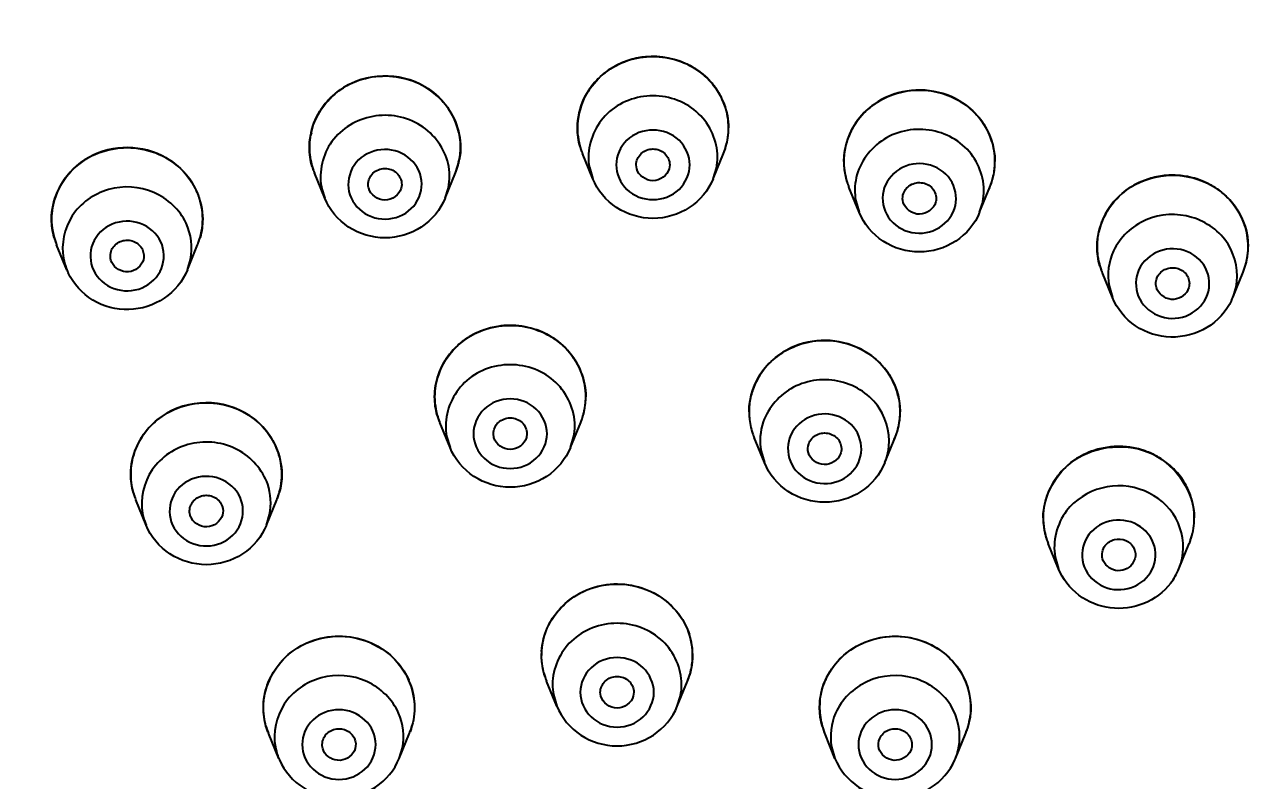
# Model space of a CAD drawing. Header units: millimetres. Extents: x 13495 to 14291, y -4366 to -3315.
# Drawn here: x 13876.59 to 13882.07, y -3791.9 to -3788.52 of the extents above; entities that cross this region are included whole.
import ezdxf

# ---------------------------------------------------------------- set-up
doc = ezdxf.new("R2010")
doc.units = ezdxf.units.MM
doc.header["$LTSCALE"] = 0.1
doc.layers.get('0').update_dxf_attribs({"lineweight": 15})
doc.layers.add('1', color=7, linetype='Continuous')
doc.styles.add('ARIAL', font='arial.ttf')
doc.dimstyles.new('사본 ISO-25', dxfattribs={"dimtxt": 4, "dimasz": 3.5, "dimexe": 0.5, "dimexo": 0.625, "dimgap": 1.5, "dimtad": 1, "dimtih": 1, "dimtoh": 1, "dimdec": 1, "dimlfac": 4, "dimdsep": 46, "dimtxsty": 'ARIAL', "dimcen": 0, "dimclrd": 3, "dimclre": 3, "dimclrt": 3, "dimadec": 1, "dimazin": 0, "dimtfac": 1, "dimtdec": 1, "dimtmove": 0, "dimatfit": 3, "dimfxl": 1.25, "dimtfill": 1, "dimarcsym": 0})

# ---------------------------------------------------------------- blocks, each defined once
blk = doc.blocks.new('*D104')
at = {"color": 3, "lineweight": -2, "transparency": 16777216}
for p, q in [((13864.184, -3793.8186), (13864.184, -3773.2593)), ((13894.2885, -3793.9819), (13894.2885, -3773.2593)), ((13867.684, -3773.7593), (13890.7885, -3773.7593))]:
    blk.add_line(p, q, dxfattribs=at)
at = {"color": 3, "transparency": 16777216}
for points in [[(13867.684, -3773.176), (13867.684, -3774.3427), (13864.184, -3773.7593)], [(13890.7885, -3773.176), (13890.7885, -3774.3427), (13894.2885, -3773.7593)]]:
    blk.add_solid(points, dxfattribs=at)
at = {"layer": 'Defpoints', "color": 0, "transparency": 16777216}
for p in [(13894.2885, -3773.7593), (13864.184, -3794.4436), (13894.2885, -3794.6069)]:
    blk.add_point(p, dxfattribs=at)
at = {"color": 3, "transparency": 16777216, "insert": (13879.2363, -3770.2511), "char_height": 4, "attachment_point": 5, "style": 'ARIAL', "bg_fill": 3, "box_fill_scale": 1.1, "bg_fill_color": 256, "bg_fill_true_color": 13158600, "bg_fill_transparency": 0}
blk.add_mtext('{\\fISOCPEUR|b0|i0|c0|p34;%%C}121', dxfattribs=at)

msp = doc.modelspace()

# ---------------------------------------------------------------- linework, layer by layer
at = {"layer": '1', "color": 7, "linetype": 'Continuous'}
for p, q in [((13878.519, -3789.1819), (13878.5342, -3789.1335)), ((13879.1328, -3789.2075), (13879.0868, -3789.0948)), ((13879.6716, -3789.2075), (13879.7175, -3789.0948)), ((13877.9343, -3789.2946), (13877.8883, -3789.1819)), ((13878.473, -3789.2946), (13878.519, -3789.1819)), ((13879.1177, -3789.1558), (13879.1328, -3789.2075)), ((13879.3295, -3789.163), (13879.3272, -3789.1454)), ((13879.4772, -3789.1454), (13879.4748, -3789.163)), ((13879.6716, -3789.2075), (13879.6857, -3789.1607)), ((13877.9192, -3789.2429), (13877.9213, -3789.2532)), ((13878.131, -3789.2502), (13878.1303, -3789.2472)), ((13878.473, -3789.2946), (13878.4872, -3789.2479)), ((13880.3243, -3789.3576), (13880.2784, -3789.245)), ((13880.8631, -3789.3576), (13880.909, -3789.245)), ((13877.9213, -3789.2532), (13877.9343, -3789.2946)), ((13880.3092, -3789.306), (13880.3243, -3789.3576)), ((13880.6671, -3789.3103), (13880.6663, -3789.3133)), ((13880.8631, -3789.3576), (13880.8761, -3789.3163)), ((13880.8761, -3789.3163), (13880.8772, -3789.3109)), ((13876.7811, -3789.6152), (13876.7351, -3789.5025)), ((13877.3199, -3789.6152), (13877.3658, -3789.5025)), ((13876.982, -3789.5819), (13876.978, -3789.5712)), ((13877.3199, -3789.6152), (13877.334, -3789.5684)), ((13881.4568, -3789.7385), (13881.4108, -3789.6258)), ((13881.9955, -3789.7385), (13882.0415, -3789.6258)), ((13881.4417, -3789.6868), (13881.4568, -3789.7385)), ((13881.7986, -3789.6945), (13881.7946, -3789.7052)), ((13879.0792, -3790.2974), (13879.0852, -3790.2813)), ((13878.4945, -3790.4101), (13878.4485, -3790.2974)), ((13879.0332, -3790.4101), (13879.0792, -3790.2974)), ((13878.4794, -3790.3584), (13878.4945, -3790.4101)), ((13878.6912, -3790.3656), (13878.6888, -3790.348)), ((13878.8388, -3790.348), (13878.8365, -3790.3656)), ((13879.0332, -3790.4101), (13879.0474, -3790.3633)), ((13879.9006, -3790.4775), (13879.8546, -3790.3648)), ((13880.4393, -3790.4775), (13880.4853, -3790.3648)), ((13880.4853, -3790.3648), (13880.4913, -3790.3487)), ((13879.8855, -3790.4258), (13879.9006, -3790.4775)), ((13880.2425, -3790.4334), (13880.2413, -3790.4373)), ((13880.4445, -3790.4637), (13880.451, -3790.4418)), ((13880.451, -3790.4418), (13880.4524, -3790.4307)), ((13880.4393, -3790.4775), (13880.4445, -3790.4637)), ((13877.1351, -3790.7564), (13877.0892, -3790.6437)), ((13877.6739, -3790.7564), (13877.7199, -3790.6437)), ((13877.12, -3790.7047), (13877.126, -3790.7302)), ((13877.3332, -3790.7162), (13877.332, -3790.7123)), ((13877.6739, -3790.7564), (13877.688, -3790.7097)), ((13877.126, -3790.7302), (13877.1312, -3790.742)), ((13877.13, -3790.7426), (13877.1351, -3790.7564)), ((13881.2158, -3790.952), (13881.1698, -3790.8393)), ((13881.7546, -3790.952), (13881.8005, -3790.8393)), ((13881.2007, -3790.9003), (13881.2158, -3790.952)), ((13881.5578, -3790.9077), (13881.5459, -3790.9315)), ((13878.9723, -3791.5667), (13878.9263, -3791.4541)), ((13879.5111, -3791.5667), (13879.557, -3791.4541)), ((13878.9572, -3791.5151), (13878.9723, -3791.5667)), ((13879.169, -3791.5223), (13879.1667, -3791.5046)), ((13879.3167, -3791.5046), (13879.3143, -3791.5223)), ((13879.5111, -3791.5667), (13879.5252, -3791.52)), ((13877.7286, -3791.8004), (13877.6826, -3791.6877)), ((13878.2673, -3791.8004), (13878.3133, -3791.6877)), ((13880.216, -3791.8004), (13880.1701, -3791.6877)), ((13880.7548, -3791.8004), (13880.8007, -3791.6877)), ((13877.9287, -3791.7654), (13877.9254, -3791.7564)), ((13878.2673, -3791.8004), (13878.2815, -3791.7537)), ((13880.2009, -3791.7487), (13880.216, -3791.8004)), ((13880.5579, -3791.7564), (13880.5547, -3791.7654)), ((13877.7286, -3791.8004), (13877.7313, -3791.8067)), ((13880.7521, -3791.8067), (13880.7548, -3791.8004))]:
    msp.add_line(p, q, dxfattribs=at)
for centre, radius, start, end in [((13879.3994, -3789.0086), 0.3473, 112.6216, 118.6037), ((13879.4014, -3789.0139), 0.353, 100.6869, 112.5851), ((13879.4022, -3789.018), 0.3571, 95.4739, 100.6945), ((13879.3891, -3788.9935), 0.329, 130.8832, 136.4529), ((13879.3951, -3789.0008), 0.3384, 118.5957, 130.8395), ((13879.4075, -3789.0037), 0.3418, 56.2194, 61.5975), ((13879.4123, -3788.9966), 0.3332, 43.8786, 56.2382), ((13879.4182, -3788.9906), 0.3248, 37.5682, 43.8244), ((13879.4252, -3788.9851), 0.3159, 24.7558, 37.5704), ((13879.4319, -3788.9818), 0.3085, 18.8934, 24.7078), ((13880.5712, -3789.1357), 0.3166, 142.4184, 153.3438), ((13878.1689, -3789.0673), 0.3032, 167.3197, 175.7535), ((13878.2384, -3789.0673), 0.3032, 0.0274, 16.8183), ((13879.4356, -3788.9797), 0.3045, 343.1376, 359.9363), ((13879.4359, -3788.9797), 0.3042, 343.9275, 359.9445), ((13880.5629, -3789.1314), 0.3072, 156.1398, 167.2873), ((13880.5659, -3789.1328), 0.3105, 153.3818, 156.142), ((13878.1671, -3789.0672), 0.3014, 175.7645, 184.2364), ((13878.2384, -3789.067), 0.3032, 347.3288, 359.9723), ((13879.3697, -3788.9795), 0.3055, 196.0643, 200.6375), ((13879.3715, -3788.9787), 0.3074, 200.3151, 201.1244), ((13879.4332, -3788.9788), 0.3071, 337.8057, 343.896), ((13879.4328, -3788.9786), 0.3075, 337.8054, 343.1031), ((13880.5595, -3789.1304), 0.3037, 167.3447, 180.0006), ((13878.1689, -3789.067), 0.3032, 184.2463, 192.6802), ((13878.1702, -3789.0666), 0.3046, 192.6971, 198.6875), ((13878.2407, -3789.0675), 0.3008, 344.6287, 347.3142), ((13879.3722, -3788.9784), 0.3082, 201.1245, 202.1971), ((13879.372, -3789.1094), 0.2585, 180.0151, 190.3471), ((13879.4321, -3789.1093), 0.2588, 348.5433, 359.9796), ((13880.5604, -3789.1298), 0.3046, 180.0728, 195.3076), ((13880.5576, -3789.1303), 0.3018, 180.0119, 181.7016), ((13880.5562, -3789.1304), 0.3004, 181.7011, 183.7963), ((13880.6277, -3789.13), 0.3039, 345.197, 359.9549), ((13880.6284, -3789.1301), 0.3032, 347.3288, 359.9723), ((13878.1706, -3789.0668), 0.3049, 196.5302, 199.7666), ((13878.1743, -3789.0653), 0.3088, 198.6778, 200.8009), ((13878.1755, -3789.0648), 0.3101, 200.8003, 202.1882), ((13878.2339, -3789.0655), 0.3079, 337.8193, 344.6138), ((13880.5593, -3789.13), 0.3035, 183.8311, 195.5135), ((13881.7259, -3789.5474), 0.3555, 95.9559, 107.2286), ((13881.7262, -3789.5509), 0.359, 89.4272, 95.9436), ((13881.7262, -3789.549), 0.3571, 79.1655, 89.4292), ((13880.5606, -3789.1298), 0.3048, 195.301, 199.0515), ((13880.5613, -3789.1294), 0.3057, 195.5117, 199.7335), ((13880.5624, -3789.129), 0.3068, 199.7351, 202.2078), ((13880.6241, -3789.1288), 0.3077, 334.7491, 345.1547), ((13880.6252, -3789.1291), 0.3066, 337.8039, 347.2969), ((13881.7243, -3789.542), 0.3499, 107.2426, 112.9119), ((13881.7265, -3789.5469), 0.355, 72.2962, 79.1451), ((13881.7285, -3789.5405), 0.3483, 62.085, 72.2975), ((13881.7314, -3789.5349), 0.342, 55.0426, 62.0646), ((13877.0794, -3789.3898), 0.3094, 22.0727, 25.2378), ((13877.0801, -3789.3895), 0.3086, 20.4412, 22.0722), ((13881.7368, -3789.527), 0.3324, 44.2718, 55.0372), ((13881.7421, -3789.5217), 0.3249, 37.2836, 44.2486), ((13881.7494, -3789.5161), 0.3157, 25.0767, 37.2744), ((13881.6957, -3789.5124), 0.3077, 159.0556, 166.9765), ((13881.6959, -3789.5125), 0.3078, 154.7649, 159.059), ((13881.7561, -3789.5127), 0.3083, 18.8713, 25.0414), ((13881.6894, -3789.511), 0.3012, 171.1034, 175.6805), ((13881.6911, -3789.5113), 0.3029, 166.9838, 171.0952), ((13877.0184, -3789.3871), 0.3059, 195.775, 201.2421), ((13877.0209, -3789.386), 0.3086, 201.0482, 201.553), ((13877.0211, -3789.3859), 0.3089, 201.553, 202.1906), ((13877.0803, -3789.386), 0.3084, 337.803, 338.4966), ((13877.0808, -3789.3862), 0.3078, 338.4967, 339.0982), ((13877.0826, -3789.3871), 0.3058, 338.8605, 344.2464), ((13881.6903, -3789.5111), 0.3021, 175.6843, 183.1468), ((13881.7596, -3789.5107), 0.3045, 344.8646, 359.9361), ((13877.0228, -3789.5165), 0.2611, 190.3742, 200.3072), ((13881.6896, -3789.5111), 0.3014, 183.1501, 187.6228), ((13881.693, -3789.5105), 0.3049, 187.6501, 197.3936), ((13877.0248, -3789.5158), 0.2632, 200.3057, 202.1939), ((13877.0365, -3789.511), 0.2759, 202.1941, 205.2383), ((13881.6933, -3789.5106), 0.3051, 196.4895, 200.0605), ((13881.6955, -3789.5097), 0.3075, 197.3873, 201.2497), ((13881.6958, -3789.5097), 0.3077, 201.2495, 202.182), ((13881.7583, -3789.5103), 0.3058, 337.8387, 344.8507), ((13881.7401, -3789.6343), 0.2759, 334.7617, 337.8059), ((13881.7518, -3789.6391), 0.2633, 337.8063, 339.3276), ((13881.7536, -3789.6398), 0.2613, 339.3251, 348.5172), ((13878.7594, -3790.2079), 0.3436, 116.8373, 123.0917), ((13878.7623, -3790.214), 0.3504, 104.377, 116.7929), ((13878.7637, -3790.2193), 0.3558, 98.9571, 104.3882), ((13878.7682, -3790.208), 0.3438, 58.2832, 63.8427), ((13878.754, -3790.1997), 0.3338, 123.0833, 135.9142), ((13878.7728, -3790.2007), 0.3351, 45.5153, 58.3029), ((13878.7787, -3790.1942), 0.3264, 38.9829, 45.4568), ((13878.7472, -3790.1926), 0.324, 135.9647, 141.8089), ((13878.786, -3790.1883), 0.317, 25.7059, 38.9852), ((13878.7931, -3790.1846), 0.309, 19.6216, 25.653), ((13880.1373, -3790.2506), 0.3053, 163.3699, 175.5647), ((13880.1356, -3790.2501), 0.3035, 161.0181, 163.3621), ((13878.798, -3790.1824), 0.3038, 345.346, 359.9575), ((13880.1325, -3790.2501), 0.3005, 175.5889, 178.0776), ((13878.7319, -3790.182), 0.306, 195.791, 201.4294), ((13878.7961, -3790.1818), 0.3058, 341.016, 345.3269), ((13880.1318, -3790.25), 0.2998, 178.8742, 179.9676), ((13880.1333, -3790.25), 0.3013, 179.9715, 184.9842), ((13880.1367, -3790.2496), 0.3047, 180.0732, 185.0164), ((13880.1314, -3790.25), 0.2994, 178.0795, 178.8741), ((13880.1365, -3790.2496), 0.3045, 185.0164, 198.4191), ((13880.204, -3790.2498), 0.3039, 345.2072, 359.955), ((13878.7335, -3790.1811), 0.3078, 201.2897, 201.6887), ((13878.7339, -3790.181), 0.3082, 201.6887, 202.1974), ((13878.7337, -3790.312), 0.2585, 180.0151, 190.3471), ((13878.7938, -3790.3119), 0.2588, 348.5433, 359.9796), ((13880.1391, -3790.2486), 0.3073, 198.432, 199.9644), ((13880.2004, -3790.2486), 0.3077, 334.7491, 345.1648), ((13880.1367, -3790.2496), 0.3047, 198.4191, 199.0515), ((13880.1407, -3790.2481), 0.309, 199.9649, 202.1989), ((13877.4386, -3790.5292), 0.3039, 18.9838, 20.2892), ((13881.4843, -3790.7584), 0.353, 102.5797, 107.9513), ((13881.4851, -3790.7624), 0.357, 91.8323, 102.5706), ((13881.4851, -3790.7643), 0.359, 85.6035, 91.8192), ((13881.4854, -3790.7614), 0.3561, 75.7792, 85.6071), ((13881.486, -3790.7584), 0.353, 69.1998, 75.7593), ((13881.4885, -3790.7518), 0.346, 59.3976, 69.202), ((13881.4917, -3790.7462), 0.3395, 52.6449, 59.378), ((13881.4973, -3790.7388), 0.3302, 42.3078, 52.6407), ((13881.5025, -3790.7339), 0.3231, 35.6177, 42.2863), ((13881.5094, -3790.7289), 0.3146, 23.9279, 35.6098), ((13877.3724, -3790.5283), 0.3059, 195.775, 201.2421), ((13877.4366, -3790.5283), 0.3058, 338.8605, 344.2464), ((13881.5157, -3790.726), 0.3077, 18.0085, 23.8964), ((13877.3714, -3790.5284), 0.3049, 198.9859, 201.4679), ((13877.3739, -3790.5275), 0.3075, 201.4653, 202.2159), ((13877.4345, -3790.5273), 0.3081, 337.8025, 338.528), ((13877.4351, -3790.5275), 0.3076, 338.5281, 339.0539), ((13881.4505, -3790.7247), 0.3033, 166.0333, 176.1741), ((13881.4525, -3790.7252), 0.3053, 160.1275, 166.0332), ((13881.4488, -3790.7244), 0.3015, 178.2385, 179.9781), ((13881.4501, -3790.7244), 0.3028, 179.981, 185.2173), ((13881.4519, -3790.7241), 0.3047, 180.0737, 195.3312), ((13881.4479, -3790.7244), 0.3006, 176.1976, 178.2387), ((13881.5183, -3790.7241), 0.3048, 342.3201, 359.9259), ((13881.4516, -3790.7241), 0.3043, 185.2451, 198.078), ((13881.4521, -3790.7241), 0.3049, 195.3239, 199.1404), ((13881.4545, -3790.7231), 0.3075, 198.0913, 200.2963), ((13881.4559, -3790.7226), 0.309, 200.2959, 202.1928), ((13881.5156, -3790.723), 0.3078, 337.8047, 339.7679), ((13881.5166, -3790.7234), 0.3066, 339.7674, 342.2882), ((13881.5179, -3790.724), 0.3053, 341.0493, 344.7433), ((13881.5122, -3790.8531), 0.2618, 337.8044, 348.5082), ((13881.496, -3790.8462), 0.2793, 322.4401, 337.7456), ((13879.2746, -3791.3397), 0.305, 0.0792, 17.8645), ((13879.2049, -3791.3393), 0.3012, 178.0976, 179.9994), ((13879.2056, -3791.3393), 0.3019, 176.8305, 178.098), ((13879.2757, -3791.339), 0.3039, 344.1695, 356.8013), ((13879.2778, -3791.3393), 0.3018, 356.8302, 358.0979), ((13879.2785, -3791.3393), 0.3012, 358.0975, 359.9995), ((13879.208, -3791.3389), 0.3043, 195.3438, 198.8643), ((13879.2093, -3791.3385), 0.3057, 198.5209, 199.4622), ((13879.211, -3791.3379), 0.3075, 199.464, 202.1987), ((13879.2725, -3791.338), 0.3073, 337.8055, 344.1511), ((13879.2733, -3791.3385), 0.3063, 337.8063, 343.2862), ((13880.4585, -3791.576), 0.3115, 153.2136, 154.4545), ((13878.0275, -3791.5748), 0.3086, 21.8079, 23.679), ((13878.0279, -3791.5746), 0.3083, 20.5581, 21.8079), ((13879.2115, -3791.4686), 0.2585, 180.0151, 190.3471), ((13879.2716, -3791.4686), 0.2588, 348.5433, 359.9796), ((13880.457, -3791.5753), 0.3099, 154.4539, 156.3199), ((13880.4487, -3791.5729), 0.3012, 174.1394, 178.7141), ((13880.4511, -3791.5728), 0.3036, 178.7576, 194.171), ((13880.5168, -3791.572), 0.3066, 337.827, 354.0602), ((13877.9659, -3791.5723), 0.3059, 195.775, 201.2421), ((13878.0301, -3791.5723), 0.3058, 338.8605, 344.2464), ((13880.454, -3791.5719), 0.3066, 194.2011, 198.5631), ((13880.4531, -3791.5721), 0.3057, 195.9981, 202.1868), ((13877.9681, -3791.5713), 0.3083, 200.9754, 202.1905), ((13878.0278, -3791.5713), 0.3083, 337.8029, 338.5042), ((13878.0284, -3791.5715), 0.3078, 338.5042, 339.0867), ((13880.4556, -3791.5713), 0.3084, 198.5624, 202.1804), ((13880.5164, -3791.5718), 0.3071, 337.7662, 341.9996), ((13877.97, -3791.7018), 0.2608, 190.3689, 199.2614), ((13880.5132, -3791.7017), 0.261, 340.3706, 348.5219), ((13877.9721, -3791.7011), 0.263, 199.2607, 202.1939), ((13880.5112, -3791.701), 0.263, 337.8063, 340.3722)]:
    msp.add_arc(centre, radius, start, end, dxfattribs=at)
for points, knots in [([(13890.4964, -3803.3838), (13891.7025, -3802.0103), (13893.5812, -3798.7628), (13894.181, -3793.1935), (13892.4539, -3787.8406), (13888.6966, -3783.5616), (13883.5237, -3780.9851), (13877.7181, -3780.471), (13872.142, -3782.0794), (13869.0826, -3784.4668), (13867.869, -3785.8853)], [0, 0, 0, 0, 0.12306, 0.244548, 0.366574, 0.490907, 0.617911, 0.74639, 0.874326, 1, 1, 1, 1]), ([(13871.2498, -3782.8814), (13872.3544, -3782.204), (13874.7631, -3781.1316), (13878.6612, -3780.4901), (13882.6022, -3780.8428), (13886.3068, -3782.1679), (13889.5137, -3784.3745), (13891.992, -3787.3122), (13893.5588, -3790.7703), (13893.9167, -3793.2694), (13893.9167, -3794.5069)], [0, 0, 0, 0, 0.126491, 0.254042, 0.381737, 0.50862, 0.633952, 0.757411, 0.879197, 1, 1, 1, 1]), ([(13864.63, -3793.2566), (13864.7985, -3791.5486), (13865.8389, -3788.1363), (13869.2264, -3783.9757), (13873.9583, -3781.2677), (13879.388, -3780.3626), (13884.7984, -3781.3675), (13889.4745, -3784.1631), (13892.7757, -3788.3871), (13893.7443, -3791.8176), (13893.8773, -3793.5278)], [0, 0, 0, 0, 0.121767, 0.245638, 0.372075, 0.500191, 0.628257, 0.75457, 0.878307, 1, 1, 1, 1]), ([(13865.5061, -3794.0538), (13865.5699, -3792.7498), (13866.1258, -3790.1294), (13868.1502, -3786.6444), (13871.1731, -3783.8917), (13874.9145, -3782.1166), (13879.0382, -3781.4684), (13883.1805, -3782.0032), (13886.9724, -3783.6719), (13889.0646, -3785.4698), (13889.9385, -3786.4918)], [0, 0, 0, 0, 0.120916, 0.24321, 0.36755, 0.493861, 0.621392, 0.748983, 0.875454, 1, 1, 1, 1]), ([(13892.7719, -3794.0552), (13892.7069, -3792.7184), (13892.1186, -3790.0303), (13889.9707, -3786.491), (13886.7787, -3783.7586), (13882.8617, -3782.0957), (13878.5994, -3781.6522), (13874.3976, -3782.4698), (13870.6614, -3784.4699), (13868.7005, -3786.497), (13867.9181, -3787.6229)], [0, 0, 0, 0, 0.121003, 0.243481, 0.36811, 0.494728, 0.622437, 0.749946, 0.876036, 1, 1, 1, 1]), ([(13879.0935, -3788.8502), (13879.1246, -3788.7841), (13879.2404, -3788.671), (13879.476, -3788.6435), (13879.6829, -3788.7587), (13879.7401, -3788.9085), (13879.7401, -3788.98)], [0, 0, 0, 0, 0.248633, 0.504383, 0.756572, 1, 1, 1, 1]), ([(13877.8731, -3789.0008), (13877.8901, -3788.9251), (13877.9912, -3788.7813), (13878.241, -3788.7215), (13878.4745, -3788.8286), (13878.5416, -3788.9903), (13878.5416, -3789.0672)], [0, 0, 0, 0, 0.246601, 0.502185, 0.755831, 1, 1, 1, 1]), ([(13878.5286, -3788.9797), (13878.5105, -3788.9196), (13878.4329, -3788.8072), (13878.2447, -3788.732), (13878.0442, -3788.7644), (13877.9417, -3788.856), (13877.9091, -3788.9106)], [0, 0, 0, 0, 0.244928, 0.497515, 0.751881, 1, 1, 1, 1]), ([(13880.3203, -3788.9426), (13880.362, -3788.8884), (13880.4848, -3788.8053), (13880.7028, -3788.8061), (13880.8835, -3788.9261), (13880.9316, -3789.0641), (13880.9316, -3789.1302)], [0, 0, 0, 0, 0.250799, 0.506392, 0.75718, 1, 1, 1, 1]), ([(13880.9167, -3789.0362), (13880.9008, -3788.9875), (13880.8422, -3788.8957), (13880.7009, -3788.8147), (13880.537, -3788.803), (13880.4341, -3788.8442), (13880.3909, -3788.8749)], [0, 0, 0, 0, 0.243771, 0.49404, 0.748049, 1, 1, 1, 1]), ([(13879.6909, -3789.1094), (13879.6909, -3789.0393), (13879.6243, -3788.8911), (13879.4022, -3788.809), (13879.1801, -3788.8911), (13879.1135, -3789.0393), (13879.1135, -3789.1094)], [0, 0, 0, 0, 0.244961, 0.5, 0.755039, 1, 1, 1, 1]), ([(13878.486, -3789.1399), (13878.4706, -3789.0715), (13878.3754, -3788.9424), (13878.1456, -3788.9018), (13877.9438, -3789.02), (13877.9068, -3789.1751), (13877.9192, -3789.2429)], [0, 0, 0, 0, 0.247329, 0.503776, 0.756588, 1, 1, 1, 1]), ([(13879.5668, -3789.1454), (13879.5668, -3789.1054), (13879.5289, -3789.0209), (13879.4022, -3788.974), (13879.2755, -3789.0209), (13879.2375, -3789.1054), (13879.2375, -3789.1454)], [0, 0, 0, 0, 0.244963, 0.49999, 0.755022, 1, 1, 1, 1]), ([(13880.8772, -3789.3109), (13880.891, -3789.243), (13880.8565, -3789.0862), (13880.6546, -3788.965), (13880.423, -3789.0043), (13880.3268, -3789.1342), (13880.3113, -3789.2029)], [0, 0, 0, 0, 0.243359, 0.496067, 0.752596, 1, 1, 1, 1]), ([(13876.7125, -3789.3877), (13876.7125, -3789.3056), (13876.7905, -3789.1322), (13877.0505, -3789.0361), (13877.3105, -3789.1322), (13877.3884, -3789.3056), (13877.3884, -3789.3877)], [0, 0, 0, 0, 0.244959, 0.499987, 0.755022, 1, 1, 1, 1]), ([(13877.3092, -3789.1824), (13877.2706, -3789.139), (13877.167, -3789.0718), (13876.9846, -3789.0595), (13876.8188, -3789.1345), (13876.7482, -3789.2342), (13876.7295, -3789.2879)], [0, 0, 0, 0, 0.249752, 0.503921, 0.755495, 1, 1, 1, 1]), ([(13878.3647, -3789.2002), (13878.3558, -3789.1607), (13878.3003, -3789.0863), (13878.1672, -3789.0646), (13878.052, -3789.1356), (13878.0339, -3789.2261), (13878.0426, -3789.2648)], [0, 0, 0, 0, 0.247486, 0.504091, 0.756675, 1, 1, 1, 1]), ([(13879.3272, -3789.1454), (13879.3272, -3789.1272), (13879.3445, -3789.0887), (13879.4022, -3789.0673), (13879.4599, -3789.0887), (13879.4772, -3789.1272), (13879.4772, -3789.1454)], [0, 0, 0, 0, 0.244962, 0.499984, 0.755014, 1, 1, 1, 1]), ([(13880.7548, -3789.3279), (13880.7635, -3789.2891), (13880.7453, -3789.1986), (13880.6302, -3789.1276), (13880.497, -3789.1493), (13880.4415, -3789.2238), (13880.4327, -3789.2632)], [0, 0, 0, 0, 0.24331, 0.495889, 0.752499, 1, 1, 1, 1]), ([(13878.1303, -3789.2472), (13878.1263, -3789.2296), (13878.1346, -3789.1884), (13878.187, -3789.156), (13878.2477, -3789.1659), (13878.273, -3789.1998), (13878.277, -3789.2178)], [0, 0, 0, 0, 0.243309, 0.495883, 0.75249, 1, 1, 1, 1]), ([(13879.2375, -3789.1454), (13879.2375, -3789.1854), (13879.2755, -3789.2699), (13879.4022, -3789.3167), (13879.5289, -3789.2699), (13879.5668, -3789.1854), (13879.5668, -3789.1454)], [0, 0, 0, 0, 0.244963, 0.49999, 0.755022, 1, 1, 1, 1]), ([(13879.4748, -3789.163), (13879.467, -3789.192), (13879.4022, -3789.2405), (13879.3374, -3789.192), (13879.3295, -3789.163)], [0, 0, 0, 0, 0.499986, 1, 1, 1, 1]), ([(13881.5, -3789.2739), (13881.5483, -3789.2328), (13881.6716, -3789.1778), (13881.8689, -3789.2024), (13882.0241, -3789.3243), (13882.0641, -3789.4503), (13882.0641, -3789.5111)], [0, 0, 0, 0, 0.252881, 0.508033, 0.757545, 1, 1, 1, 1]), ([(13877.3142, -3789.4062), (13877.286, -3789.3463), (13877.1777, -3789.2451), (13876.9617, -3789.2329), (13876.7843, -3789.3566), (13876.7544, -3789.5001), (13876.766, -3789.5635)], [0, 0, 0, 0, 0.24943, 0.505882, 0.757189, 1, 1, 1, 1]), ([(13878.0426, -3789.2648), (13878.0515, -3789.3043), (13878.107, -3789.3787), (13878.2401, -3789.4004), (13878.3553, -3789.3294), (13878.3734, -3789.239), (13878.3647, -3789.2002)], [0, 0, 0, 0, 0.247486, 0.504091, 0.756675, 1, 1, 1, 1]), ([(13879.6716, -3789.2075), (13879.6504, -3789.2593), (13879.5733, -3789.3519), (13879.4022, -3789.4014), (13879.2311, -3789.3519), (13879.1539, -3789.2592), (13879.1328, -3789.2075)], [0, 0, 0, 0, 0.248768, 0.500011, 0.751246, 1, 1, 1, 1]), ([(13880.5203, -3789.2808), (13880.5244, -3789.2629), (13880.5497, -3789.2289), (13880.6103, -3789.2191), (13880.6628, -3789.2514), (13880.671, -3789.2926), (13880.6671, -3789.3103)], [0, 0, 0, 0, 0.247485, 0.504084, 0.756667, 1, 1, 1, 1]), ([(13878.473, -3789.2946), (13878.4519, -3789.3464), (13878.3748, -3789.439), (13878.2036, -3789.4886), (13878.0325, -3789.439), (13877.9554, -3789.3464), (13877.9343, -3789.2946)], [0, 0, 0, 0, 0.248768, 0.500011, 0.751246, 1, 1, 1, 1]), ([(13878.2762, -3789.2504), (13878.2682, -3789.2793), (13878.2035, -3789.3275), (13878.139, -3789.2791), (13878.131, -3789.2502)], [0, 0, 0, 0, 0.499971, 1, 1, 1, 1]), ([(13880.4327, -3789.2632), (13880.4239, -3789.302), (13880.4421, -3789.3924), (13880.5572, -3789.4635), (13880.6904, -3789.4418), (13880.7459, -3789.3673), (13880.7548, -3789.3279)], [0, 0, 0, 0, 0.24331, 0.495889, 0.752499, 1, 1, 1, 1]), ([(13880.8631, -3789.3576), (13880.842, -3789.4094), (13880.7648, -3789.502), (13880.5937, -3789.5516), (13880.4226, -3789.502), (13880.3454, -3789.4094), (13880.3243, -3789.3576)], [0, 0, 0, 0, 0.248768, 0.500011, 0.751246, 1, 1, 1, 1]), ([(13880.6663, -3789.3133), (13880.6584, -3789.3422), (13880.5938, -3789.3905), (13880.5291, -3789.3423), (13880.5211, -3789.3134)], [0, 0, 0, 0, 0.5, 1, 1, 1, 1]), ([(13877.2009, -3789.4898), (13877.1835, -3789.4528), (13877.1136, -3789.3916), (13876.9787, -3789.3954), (13876.8803, -3789.4887), (13876.8831, -3789.5805), (13876.9001, -3789.6164)], [0, 0, 0, 0, 0.250425, 0.507481, 0.757153, 1, 1, 1, 1]), ([(13882.0097, -3789.6918), (13882.0226, -3789.6282), (13881.995, -3789.4832), (13881.8176, -3789.3567), (13881.6001, -3789.3676), (13881.4908, -3789.4693), (13881.4624, -3789.5296)], [0, 0, 0, 0, 0.242774, 0.493974, 0.750489, 1, 1, 1, 1]), ([(13876.9001, -3789.6164), (13876.9175, -3789.6534), (13876.9874, -3789.7146), (13877.1222, -3789.7108), (13877.2206, -3789.6175), (13877.2178, -3789.5257), (13877.2009, -3789.4898)], [0, 0, 0, 0, 0.250425, 0.507481, 0.757153, 1, 1, 1, 1]), ([(13876.978, -3789.5712), (13876.9734, -3789.5546), (13876.9782, -3789.5155), (13877.024, -3789.4799), (13877.082, -3789.4814), (13877.1114, -3789.5083), (13877.119, -3789.5243)], [0, 0, 0, 0, 0.242763, 0.493498, 0.75018, 1, 1, 1, 1]), ([(13881.8766, -3789.7397), (13881.8935, -3789.7038), (13881.8963, -3789.612), (13881.7979, -3789.5188), (13881.6631, -3789.5149), (13881.5932, -3789.5761), (13881.5757, -3789.6132)], [0, 0, 0, 0, 0.242833, 0.492499, 0.749559, 1, 1, 1, 1]), ([(13877.1231, -3789.5709), (13877.1156, -3789.5981), (13877.058, -3789.6445), (13876.9941, -3789.6077), (13876.982, -3789.5819)], [0, 0, 0, 0, 0.497795, 1, 1, 1, 1]), ([(13877.3199, -3789.6152), (13877.2992, -3789.6659), (13877.2245, -3789.7568), (13877.0583, -3789.8083), (13876.8897, -3789.7651), (13876.8104, -3789.6782), (13876.787, -3789.6286)], [0, 0, 0, 0, 0.248691, 0.499825, 0.751091, 1, 1, 1, 1]), ([(13881.5757, -3789.6132), (13881.5588, -3789.6491), (13881.556, -3789.7408), (13881.6544, -3789.8341), (13881.7892, -3789.838), (13881.8591, -3789.7767), (13881.8766, -3789.7397)], [0, 0, 0, 0, 0.242833, 0.492499, 0.749559, 1, 1, 1, 1]), ([(13881.6576, -3789.6476), (13881.6652, -3789.6316), (13881.6946, -3789.6047), (13881.7526, -3789.6032), (13881.7985, -3789.6388), (13881.8033, -3789.6779), (13881.7986, -3789.6945)], [0, 0, 0, 0, 0.249795, 0.50647, 0.757209, 1, 1, 1, 1]), ([(13881.9896, -3789.7519), (13881.9663, -3789.8015), (13881.8869, -3789.8884), (13881.7183, -3789.9317), (13881.5521, -3789.8801), (13881.4774, -3789.7892), (13881.4568, -3789.7385)], [0, 0, 0, 0, 0.248922, 0.500196, 0.751322, 1, 1, 1, 1]), ([(13881.7946, -3789.7052), (13881.7825, -3789.731), (13881.7187, -3789.7678), (13881.661, -3789.7215), (13881.6535, -3789.6942)], [0, 0, 0, 0, 0.502179, 1, 1, 1, 1]), ([(13878.4424, -3790.084), (13878.4669, -3790.0128), (13878.5764, -3789.8842), (13878.8195, -3789.8412), (13879.0397, -3789.9527), (13879.1018, -3790.1085), (13879.1018, -3790.1826)], [0, 0, 0, 0, 0.247587, 0.503295, 0.756211, 1, 1, 1, 1]), ([(13879.8965, -3790.0624), (13879.9382, -3790.0083), (13880.0611, -3789.9252), (13880.279, -3789.9259), (13880.4597, -3790.0459), (13880.5079, -3790.1839), (13880.5079, -3790.25)], [0, 0, 0, 0, 0.250799, 0.506392, 0.75718, 1, 1, 1, 1]), ([(13880.4929, -3790.1561), (13880.477, -3790.1073), (13880.4184, -3790.0155), (13880.2771, -3789.9345), (13880.1133, -3789.9228), (13880.0104, -3789.9641), (13879.9671, -3789.9947)], [0, 0, 0, 0, 0.243771, 0.49404, 0.748049, 1, 1, 1, 1]), ([(13879.0525, -3790.312), (13879.0525, -3790.2419), (13878.986, -3790.0937), (13878.7638, -3790.0116), (13878.5417, -3790.0937), (13878.4752, -3790.2419), (13878.4752, -3790.312)], [0, 0, 0, 0, 0.244961, 0.5, 0.755039, 1, 1, 1, 1]), ([(13880.4535, -3790.4307), (13880.4668, -3790.365), (13880.4359, -3790.2141), (13880.2463, -3790.0899), (13880.0214, -3790.1145), (13879.9177, -3790.2303), (13879.8954, -3790.2952)], [0, 0, 0, 0, 0.243055, 0.495003, 0.75157, 1, 1, 1, 1]), ([(13877.0666, -3790.529), (13877.0666, -3790.4468), (13877.1445, -3790.2735), (13877.4045, -3790.1773), (13877.6645, -3790.2734), (13877.7425, -3790.4468), (13877.7425, -3790.529)], [0, 0, 0, 0, 0.244959, 0.499987, 0.755022, 1, 1, 1, 1]), ([(13877.7236, -3790.4238), (13877.7006, -3790.3615), (13877.6088, -3790.2484), (13877.402, -3790.1895), (13877.196, -3790.2511), (13877.106, -3790.3655), (13877.0839, -3790.4281)], [0, 0, 0, 0, 0.246249, 0.500171, 0.753975, 1, 1, 1, 1]), ([(13878.9285, -3790.348), (13878.9285, -3790.308), (13878.8905, -3790.2235), (13878.7638, -3790.1767), (13878.6372, -3790.2235), (13878.5992, -3790.308), (13878.5992, -3790.348)], [0, 0, 0, 0, 0.244963, 0.49999, 0.755022, 1, 1, 1, 1]), ([(13878.6888, -3790.348), (13878.6888, -3790.3298), (13878.7061, -3790.2913), (13878.7638, -3790.2699), (13878.8215, -3790.2913), (13878.8388, -3790.3298), (13878.8388, -3790.348)], [0, 0, 0, 0, 0.244962, 0.499984, 0.755014, 1, 1, 1, 1]), ([(13880.3265, -3790.4634), (13880.3394, -3790.4259), (13880.3317, -3790.3342), (13880.2243, -3790.2517), (13880.0897, -3790.2607), (13880.0266, -3790.3289), (13880.0134, -3790.3673)], [0, 0, 0, 0, 0.242913, 0.494064, 0.751049, 1, 1, 1, 1]), ([(13880.0986, -3790.3935), (13880.1045, -3790.3763), (13880.1324, -3790.3457), (13880.1924, -3790.3405), (13880.2416, -3790.3756), (13880.2472, -3790.4162), (13880.2425, -3790.4334)], [0, 0, 0, 0, 0.248693, 0.505465, 0.756977, 1, 1, 1, 1]), ([(13877.6791, -3790.5741), (13877.6569, -3790.5097), (13877.5542, -3790.3945), (13877.331, -3790.3685), (13877.1414, -3790.4898), (13877.108, -3790.6391), (13877.12, -3790.7047)], [0, 0, 0, 0, 0.248349, 0.504846, 0.756903, 1, 1, 1, 1]), ([(13878.5992, -3790.348), (13878.5992, -3790.388), (13878.6372, -3790.4725), (13878.7638, -3790.5193), (13878.8905, -3790.4725), (13878.9285, -3790.388), (13878.9285, -3790.348)], [0, 0, 0, 0, 0.244963, 0.49999, 0.755022, 1, 1, 1, 1]), ([(13878.8365, -3790.3656), (13878.8286, -3790.3946), (13878.7638, -3790.4431), (13878.6991, -3790.3946), (13878.6912, -3790.3656)], [0, 0, 0, 0, 0.499986, 1, 1, 1, 1]), ([(13880.0134, -3790.3673), (13880.0004, -3790.4049), (13880.0082, -3790.4966), (13880.1156, -3790.579), (13880.2502, -3790.5701), (13880.3133, -3790.5019), (13880.3265, -3790.4634)], [0, 0, 0, 0, 0.242913, 0.494064, 0.751049, 1, 1, 1, 1]), ([(13881.2865, -3790.4663), (13881.3836, -3790.3997), (13881.665, -3790.3703), (13881.8231, -3790.6115), (13881.8231, -3790.7245)], [0, 0, 0, 0, 0.51012, 1, 1, 1, 1]), ([(13879.0332, -3790.4101), (13879.0121, -3790.4619), (13878.9349, -3790.5545), (13878.7638, -3790.604), (13878.5927, -3790.5545), (13878.5156, -3790.4618), (13878.4945, -3790.4101)], [0, 0, 0, 0, 0.248768, 0.500011, 0.751246, 1, 1, 1, 1]), ([(13880.2413, -3790.4373), (13880.2317, -3790.4651), (13880.1672, -3790.5091), (13880.1052, -3790.4615), (13880.0974, -3790.4332)], [0, 0, 0, 0, 0.500808, 1, 1, 1, 1]), ([(13880.4393, -3790.4775), (13880.4182, -3790.5292), (13880.341, -3790.6219), (13880.1699, -3790.6714), (13879.9988, -3790.6219), (13879.9217, -3790.5292), (13879.9006, -3790.4775)], [0, 0, 0, 0, 0.248768, 0.500011, 0.751246, 1, 1, 1, 1]), ([(13877.5611, -3790.6463), (13877.5479, -3790.6078), (13877.4848, -3790.5396), (13877.3502, -3790.5307), (13877.2427, -3790.6131), (13877.235, -3790.7048), (13877.2479, -3790.7424)], [0, 0, 0, 0, 0.248936, 0.505916, 0.757072, 1, 1, 1, 1]), ([(13881.7687, -3790.9052), (13881.7807, -3790.8461), (13881.7593, -3790.7127), (13881.606, -3790.5836), (13881.4054, -3790.5697), (13881.2898, -3790.644), (13881.2516, -3790.6936)], [0, 0, 0, 0, 0.242338, 0.492116, 0.748278, 1, 1, 1, 1]), ([(13877.2479, -3790.7424), (13877.2612, -3790.7808), (13877.3243, -3790.849), (13877.4589, -3790.858), (13877.5663, -3790.7755), (13877.574, -3790.6838), (13877.5611, -3790.6463)], [0, 0, 0, 0, 0.248936, 0.505916, 0.757072, 1, 1, 1, 1]), ([(13877.332, -3790.7123), (13877.3272, -3790.6952), (13877.3329, -3790.6545), (13877.382, -3790.6194), (13877.442, -3790.6246), (13877.4699, -3790.6552), (13877.4758, -3790.6724)], [0, 0, 0, 0, 0.242997, 0.494503, 0.751282, 1, 1, 1, 1]), ([(13877.4771, -3790.7122), (13877.4693, -3790.7405), (13877.4073, -3790.788), (13877.3428, -3790.7441), (13877.3332, -3790.7162)], [0, 0, 0, 0, 0.499164, 1, 1, 1, 1]), ([(13877.6739, -3790.7564), (13877.6528, -3790.8082), (13877.5756, -3790.9008), (13877.4045, -3790.9504), (13877.2334, -3790.9008), (13877.1563, -3790.8082), (13877.1351, -3790.7564)], [0, 0, 0, 0, 0.248768, 0.500011, 0.751246, 1, 1, 1, 1]), ([(13881.6184, -3790.9813), (13881.6427, -3790.9497), (13881.6661, -3790.8614), (13881.5897, -3790.7491), (13881.4579, -3790.7198), (13881.3772, -3790.7657), (13881.352, -3790.7985)], [0, 0, 0, 0, 0.243621, 0.490404, 0.746718, 1, 1, 1, 1]), ([(13881.352, -3790.7985), (13881.3277, -3790.83), (13881.3042, -3790.9184), (13881.3807, -3791.0306), (13881.5124, -3791.06), (13881.5932, -3791.0141), (13881.6184, -3790.9813)], [0, 0, 0, 0, 0.243621, 0.490404, 0.746718, 1, 1, 1, 1]), ([(13881.4245, -3790.8482), (13881.4347, -3790.835), (13881.4657, -3790.8155), (13881.519, -3790.8204), (13881.5585, -3790.8564), (13881.562, -3790.8923), (13881.5578, -3790.9077)], [0, 0, 0, 0, 0.252048, 0.5083, 0.757665, 1, 1, 1, 1]), ([(13881.5459, -3790.9315), (13881.5297, -3790.9526), (13881.4689, -3790.9764), (13881.4196, -3790.9329), (13881.4126, -3790.9078)], [0, 0, 0, 0, 0.50459, 1, 1, 1, 1]), ([(13881.7175, -3791.0165), (13881.6869, -3791.0562), (13881.6021, -3791.1202), (13881.446, -3791.14), (13881.2998, -3791.0819), (13881.2346, -3790.9982), (13881.2158, -3790.952)], [0, 0, 0, 0, 0.249602, 0.500919, 0.751592, 1, 1, 1, 1]), ([(13878.9295, -3791.2171), (13878.9619, -3791.1431), (13879.0942, -3791.0172), (13879.3598, -3791.008), (13879.5699, -3791.1717), (13879.5893, -3791.3513), (13879.5667, -3791.4266)], [0, 0, 0, 0, 0.24959, 0.506366, 0.757181, 1, 1, 1, 1]), ([(13878.9295, -3791.2171), (13878.9559, -3791.1569), (13879.0523, -3791.0502), (13879.2587, -3791.0007), (13879.4595, -3791.0686), (13879.5448, -3791.1839), (13879.5649, -3791.2462)], [0, 0, 0, 0, 0.246879, 0.501048, 0.754447, 1, 1, 1, 1]), ([(13879.5304, -3791.4687), (13879.5304, -3791.3985), (13879.4638, -3791.2504), (13879.2417, -3791.1683), (13879.0196, -3791.2504), (13878.953, -3791.3985), (13878.953, -3791.4687)], [0, 0, 0, 0, 0.244961, 0.5, 0.755039, 1, 1, 1, 1]), ([(13877.66, -3791.573), (13877.66, -3791.4908), (13877.738, -3791.3174), (13877.998, -3791.2213), (13878.258, -3791.3174), (13878.3359, -3791.4908), (13878.3359, -3791.573)], [0, 0, 0, 0, 0.244959, 0.499987, 0.755022, 1, 1, 1, 1]), ([(13877.6771, -3791.4729), (13877.6959, -3791.419), (13877.767, -3791.3189), (13877.9339, -3791.2443), (13878.117, -3791.2578), (13878.2206, -3791.3261), (13878.2589, -3791.3701)], [0, 0, 0, 0, 0.244546, 0.496182, 0.750353, 1, 1, 1, 1]), ([(13880.2464, -3791.3473), (13880.2992, -3791.2974), (13880.4428, -3791.2322), (13880.6691, -3791.2773), (13880.8246, -3791.4465), (13880.8299, -3791.6008), (13880.8085, -3791.6667)], [0, 0, 0, 0, 0.253787, 0.509607, 0.757786, 1, 1, 1, 1]), ([(13880.3334, -3791.2879), (13880.3869, -3791.2624), (13880.509, -3791.2392), (13880.6833, -3791.2956), (13880.8057, -3791.4289), (13880.8275, -3791.5479), (13880.8218, -3791.6038)], [0, 0, 0, 0, 0.25544, 0.509948, 0.757788, 1, 1, 1, 1]), ([(13879.4063, -3791.5046), (13879.4063, -3791.4646), (13879.3684, -3791.3802), (13879.2417, -3791.3333), (13879.115, -3791.3801), (13879.077, -3791.4646), (13879.077, -3791.5046)], [0, 0, 0, 0, 0.244963, 0.49999, 0.755022, 1, 1, 1, 1]), ([(13880.1592, -3791.6564), (13880.144, -3791.6033), (13880.1433, -3791.4854), (13880.2057, -3791.3857), (13880.2464, -3791.3473)], [0, 0, 0, 0, 0.496201, 1, 1, 1, 1]), ([(13878.2647, -3791.598), (13878.2379, -3791.5369), (13878.1308, -3791.4322), (13877.913, -3791.4166), (13877.7325, -3791.5398), (13877.7018, -3791.6848), (13877.7135, -3791.7487)], [0, 0, 0, 0, 0.249156, 0.505627, 0.757121, 1, 1, 1, 1]), ([(13879.1667, -3791.5046), (13879.1667, -3791.4864), (13879.184, -3791.4479), (13879.2417, -3791.4266), (13879.2994, -3791.4479), (13879.3167, -3791.4864), (13879.3167, -3791.5046)], [0, 0, 0, 0, 0.244962, 0.499984, 0.755014, 1, 1, 1, 1]), ([(13880.7689, -3791.7537), (13880.7819, -3791.6896), (13880.7536, -3791.5431), (13880.5732, -3791.4171), (13880.3537, -3791.4313), (13880.2457, -3791.5365), (13880.2187, -3791.598)], [0, 0, 0, 0, 0.242841, 0.494227, 0.750763, 1, 1, 1, 1]), ([(13879.077, -3791.5046), (13879.077, -3791.5447), (13879.115, -3791.6291), (13879.2417, -3791.676), (13879.3684, -3791.6291), (13879.4063, -3791.5447), (13879.4063, -3791.5046)], [0, 0, 0, 0, 0.244963, 0.49999, 0.755022, 1, 1, 1, 1]), ([(13879.3143, -3791.5223), (13879.3065, -3791.5512), (13879.2417, -3791.5997), (13879.1769, -3791.5512), (13879.169, -3791.5223)], [0, 0, 0, 0, 0.499986, 1, 1, 1, 1]), ([(13878.1501, -3791.6788), (13878.1337, -3791.6414), (13878.0654, -3791.5783), (13877.9305, -3791.579), (13877.8297, -3791.6696), (13877.8299, -3791.7615), (13877.8458, -3791.7978)], [0, 0, 0, 0, 0.250053, 0.507118, 0.757163, 1, 1, 1, 1]), ([(13878.9723, -3791.5667), (13878.9934, -3791.6185), (13879.0706, -3791.7111), (13879.2417, -3791.7607), (13879.4128, -3791.7111), (13879.4899, -3791.6185), (13879.5111, -3791.5667)], [0, 0, 0, 0, 0.248768, 0.500011, 0.751246, 1, 1, 1, 1]), ([(13880.6375, -3791.7978), (13880.6535, -3791.7615), (13880.6536, -3791.6696), (13880.5529, -3791.579), (13880.418, -3791.5783), (13880.3497, -3791.6414), (13880.3333, -3791.6788)], [0, 0, 0, 0, 0.242823, 0.492862, 0.749932, 1, 1, 1, 1]), ([(13877.8458, -3791.7978), (13877.8623, -3791.8353), (13877.9305, -3791.8983), (13878.0654, -3791.8976), (13878.1662, -3791.807), (13878.166, -3791.7151), (13878.1501, -3791.6788)], [0, 0, 0, 0, 0.250053, 0.507118, 0.757163, 1, 1, 1, 1]), ([(13877.9255, -3791.7564), (13877.9208, -3791.7397), (13877.9258, -3791.7002), (13877.9725, -3791.6647), (13878.031, -3791.6671), (13878.0601, -3791.6949), (13878.0673, -3791.7112)], [0, 0, 0, 0, 0.242825, 0.493747, 0.75046, 1, 1, 1, 1]), ([(13880.3333, -3791.6788), (13880.3174, -3791.7151), (13880.3172, -3791.807), (13880.4179, -3791.8976), (13880.5528, -3791.8983), (13880.6211, -3791.8353), (13880.6375, -3791.7978)], [0, 0, 0, 0, 0.242823, 0.492862, 0.749932, 1, 1, 1, 1]), ([(13880.4161, -3791.7112), (13880.4233, -3791.6949), (13880.4524, -3791.6671), (13880.5109, -3791.6647), (13880.5576, -3791.7002), (13880.5626, -3791.7397), (13880.5579, -3791.7564)], [0, 0, 0, 0, 0.249515, 0.50622, 0.757148, 1, 1, 1, 1]), ([(13878.0706, -3791.7561), (13878.063, -3791.7836), (13878.0043, -3791.8303), (13877.9402, -3791.7918), (13877.9287, -3791.7654)], [0, 0, 0, 0, 0.498128, 1, 1, 1, 1]), ([(13880.5547, -3791.7654), (13880.5431, -3791.7918), (13880.4791, -3791.8303), (13880.4204, -3791.7836), (13880.4128, -3791.7561)], [0, 0, 0, 0, 0.501845, 1, 1, 1, 1]), ([(13877.7314, -3791.807), (13877.7536, -3791.8577), (13877.8319, -3791.9475), (13878.0018, -3791.994), (13878.1705, -3791.9434), (13878.2464, -3791.8516), (13878.2673, -3791.8004)], [0, 0, 0, 0, 0.248842, 0.500101, 0.751283, 1, 1, 1, 1]), ([(13880.216, -3791.8004), (13880.2369, -3791.8516), (13880.3129, -3791.9434), (13880.4816, -3791.994), (13880.6515, -3791.9475), (13880.7298, -3791.8577), (13880.752, -3791.807)], [0, 0, 0, 0, 0.24873, 0.49992, 0.751171, 1, 1, 1, 1])]:
    msp.add_open_spline(points, degree=3, knots=knots, dxfattribs=at)
for points in [[(13879.5701, -3788.703), (13879.5097, -3788.6704), (13879.4365, -3788.6559), (13879.3681, -3788.6625)], [(13879.1507, -3788.7668), (13879.1275, -3788.7913), (13879.1078, -3788.8197), (13879.0935, -3788.8502)], [(13879.0935, -3788.8502), (13879.0745, -3788.8903), (13879.0642, -3788.9357), (13879.0642, -3788.98)], [(13879.0642, -3788.98), (13879.0642, -3788.9357), (13879.0745, -3788.8903), (13879.0935, -3788.8502)], [(13877.9091, -3788.9106), (13877.8926, -3788.9384), (13877.8802, -3788.9692), (13877.8731, -3789.0008)], [(13879.7401, -3788.98), (13879.7401, -3788.9469), (13879.7345, -3788.9133), (13879.7238, -3788.8819)], [(13880.3909, -3788.8749), (13880.3643, -3788.8937), (13880.3402, -3788.9167), (13880.3203, -3788.9426)], [(13880.2558, -3789.1302), (13880.2558, -3789.0641), (13880.28, -3788.995), (13880.3203, -3788.9426)], [(13877.8657, -3789.0672), (13877.8657, -3789.0452), (13877.8663, -3789.0218), (13877.8763, -3789.0023)], [(13879.0642, -3788.98), (13879.0642, -3789.0157), (13879.0708, -3789.0519), (13879.0832, -3789.0854)], [(13879.0762, -3789.064), (13879.0683, -3789.0369), (13879.0642, -3789.0083), (13879.0642, -3788.98)], [(13877.8783, -3789.1535), (13877.87, -3789.1256), (13877.8657, -3789.0963), (13877.8657, -3789.0672)], [(13878.5416, -3789.0672), (13878.5416, -3789.0891), (13878.541, -3789.1126), (13878.531, -3789.132)], [(13880.9316, -3789.1302), (13880.9316, -3789.0985), (13880.9265, -3789.0664), (13880.9167, -3789.0362)], [(13878.4872, -3789.2479), (13878.4943, -3789.2126), (13878.4939, -3789.175), (13878.486, -3789.1399)], [(13877.3592, -3789.2579), (13877.3463, -3789.2306), (13877.3293, -3789.2049), (13877.3092, -3789.1824)], [(13878.277, -3789.2178), (13878.2794, -3789.2284), (13878.2791, -3789.2399), (13878.2762, -3789.2504)], [(13880.3113, -3789.2029), (13880.3038, -3789.2364), (13880.303, -3789.2722), (13880.3092, -3789.306)], [(13881.5881, -3789.2197), (13881.5563, -3789.2331), (13881.5263, -3789.2515), (13881.5, -3789.2739)], [(13876.7295, -3789.2879), (13876.7184, -3789.3198), (13876.7125, -3789.354), (13876.7125, -3789.3877)], [(13877.3884, -3789.3877), (13877.3884, -3789.3518), (13877.3818, -3789.3154), (13877.3693, -3789.2818)], [(13880.5211, -3789.3134), (13880.5182, -3789.303), (13880.518, -3789.2914), (13880.5203, -3789.2808)], [(13881.3882, -3789.5111), (13881.3882, -3789.4237), (13881.4334, -3789.3305), (13881.5, -3789.2739)], [(13881.5, -3789.2739), (13881.4656, -3789.3031), (13881.4367, -3789.3404), (13881.4174, -3789.3812)], [(13876.7125, -3789.3877), (13876.7125, -3789.4247), (13876.7196, -3789.4623), (13876.7329, -3789.4968)], [(13876.7241, -3789.4703), (13876.7165, -3789.4435), (13876.7125, -3789.4155), (13876.7125, -3789.3877)], [(13877.334, -3789.5684), (13877.3448, -3789.5151), (13877.3374, -3789.4555), (13877.3142, -3789.4062)], [(13877.3684, -3789.496), (13877.3815, -3789.4617), (13877.3884, -3789.4245), (13877.3884, -3789.3877)], [(13877.3884, -3789.3877), (13877.3884, -3789.4155), (13877.3845, -3789.4435), (13877.377, -3789.4701)], [(13882.0641, -3789.5111), (13882.0641, -3789.4779), (13882.0585, -3789.4444), (13882.0477, -3789.413)], [(13881.4007, -3789.5972), (13881.3925, -3789.5694), (13881.3882, -3789.5401), (13881.3882, -3789.5111)], [(13882.0415, -3789.6258), (13882.0562, -3789.5897), (13882.0641, -3789.5501), (13882.0641, -3789.5111)], [(13877.119, -3789.5243), (13877.1256, -3789.5384), (13877.1272, -3789.5558), (13877.1231, -3789.5709)], [(13881.4624, -3789.5296), (13881.4399, -3789.5774), (13881.4321, -3789.6348), (13881.4417, -3789.6868)], [(13881.6535, -3789.6942), (13881.6494, -3789.6792), (13881.651, -3789.6617), (13881.6576, -3789.6476)], [(13878.9197, -3789.8994), (13878.8558, -3789.868), (13878.7787, -3789.8567), (13878.7083, -3789.8678)], [(13878.4925, -3789.9923), (13878.471, -3790.0197), (13878.4538, -3790.0511), (13878.4424, -3790.084)], [(13879.9671, -3789.9947), (13879.9405, -3790.0136), (13879.9164, -3790.0366), (13879.8965, -3790.0624)], [(13879.832, -3790.25), (13879.832, -3790.1839), (13879.8562, -3790.1148), (13879.8965, -3790.0624)], [(13879.8965, -3790.0624), (13879.876, -3790.0891), (13879.8595, -3790.1195), (13879.8485, -3790.1514)], [(13878.4424, -3790.084), (13878.4316, -3790.1155), (13878.4259, -3790.1493), (13878.4259, -3790.1826)], [(13878.4259, -3790.1826), (13878.4259, -3790.1493), (13878.4316, -3790.1155), (13878.4424, -3790.084)], [(13879.1018, -3790.1826), (13879.1018, -3790.1482), (13879.0957, -3790.1133), (13879.0841, -3790.0808)], [(13880.5079, -3790.25), (13880.5079, -3790.2183), (13880.5027, -3790.1862), (13880.4929, -3790.1561)], [(13878.4259, -3790.1826), (13878.4259, -3790.22), (13878.4331, -3790.258), (13878.4467, -3790.2929)], [(13878.4374, -3790.2652), (13878.4299, -3790.2385), (13878.4259, -3790.2104), (13878.4259, -3790.1826)], [(13879.0852, -3790.2813), (13879.0961, -3790.2498), (13879.1018, -3790.216), (13879.1018, -3790.1826)], [(13880.4913, -3790.3487), (13880.5022, -3790.3171), (13880.5079, -3790.2834), (13880.5079, -3790.25)], [(13879.8954, -3790.2952), (13879.8812, -3790.3365), (13879.8776, -3790.3828), (13879.8855, -3790.4258)], [(13880.0974, -3790.4332), (13880.0938, -3790.4205), (13880.0943, -3790.406), (13880.0986, -3790.3935)], [(13877.0839, -3790.4281), (13877.0725, -3790.4603), (13877.0666, -3790.4949), (13877.0666, -3790.529)], [(13877.7425, -3790.529), (13877.7425, -3790.4956), (13877.7368, -3790.4619), (13877.7259, -3790.4303)], [(13881.3755, -3790.4226), (13881.3441, -3790.4328), (13881.3138, -3790.4476), (13881.2865, -3790.4663)], [(13881.1472, -3790.7245), (13881.1472, -3790.6267), (13881.2059, -3790.5216), (13881.2865, -3790.4663)], [(13881.2865, -3790.4663), (13881.2583, -3790.4857), (13881.2327, -3790.5097), (13881.2118, -3790.5369)], [(13877.0666, -3790.529), (13877.0666, -3790.5623), (13877.0723, -3790.5961), (13877.0831, -3790.6276)], [(13877.0781, -3790.6115), (13877.0705, -3790.5848), (13877.0666, -3790.5567), (13877.0666, -3790.529)], [(13877.7223, -3790.6375), (13877.7355, -3790.6031), (13877.7425, -3790.5658), (13877.7425, -3790.529)], [(13877.7425, -3790.529), (13877.7425, -3790.5567), (13877.7385, -3790.5847), (13877.731, -3790.6114)], [(13881.2118, -3790.5369), (13881.1922, -3790.5624), (13881.1763, -3790.5912), (13881.1654, -3790.6214)], [(13877.688, -3790.7097), (13877.697, -3790.6653), (13877.6938, -3790.6169), (13877.6791, -3790.5741)], [(13877.4758, -3790.6724), (13877.4802, -3790.685), (13877.4806, -3790.6994), (13877.4771, -3790.7122)], [(13881.8231, -3790.7245), (13881.8231, -3790.6929), (13881.818, -3790.6609), (13881.8082, -3790.6309)], [(13881.2516, -3790.6936), (13881.2084, -3790.7499), (13881.1879, -3790.8305), (13881.2007, -3790.9003)], [(13881.4126, -3790.9078), (13881.4072, -3790.8883), (13881.4122, -3790.8643), (13881.4245, -3790.8482)], [(13878.9146, -3791.4194), (13878.8967, -3791.3542), (13878.9023, -3791.2791), (13878.9295, -3791.2171)], [(13878.9042, -3791.3226), (13878.9062, -3791.2865), (13878.9149, -3791.2503), (13878.9295, -3791.2171)], [(13880.2464, -3791.3473), (13880.272, -3791.3232), (13880.3017, -3791.3029), (13880.3334, -3791.2879)], [(13878.2589, -3791.3701), (13878.2798, -3791.3941), (13878.2974, -3791.4216), (13878.3102, -3791.4508)], [(13878.9195, -3791.4356), (13878.9092, -3791.4048), (13878.9037, -3791.3718), (13878.9037, -3791.3393)], [(13880.1804, -3791.4356), (13880.1969, -3791.4028), (13880.2197, -3791.3725), (13880.2464, -3791.3473)], [(13877.66, -3791.573), (13877.66, -3791.5391), (13877.6659, -3791.5048), (13877.6771, -3791.4729)], [(13878.3165, -3791.4664), (13878.3292, -3791.5002), (13878.3359, -3791.5369), (13878.3359, -3791.573)], [(13880.149, -3791.5422), (13880.1523, -3791.5108), (13880.1605, -3791.4797), (13880.1732, -3791.4508)], [(13877.6802, -3791.6817), (13877.667, -3791.6473), (13877.66, -3791.6098), (13877.66, -3791.573)], [(13877.6715, -3791.6555), (13877.664, -3791.6288), (13877.66, -3791.6007), (13877.66, -3791.573)], [(13878.2815, -3791.7537), (13878.2919, -3791.7025), (13878.2856, -3791.6458), (13878.2647, -3791.598)], [(13878.3359, -3791.573), (13878.3359, -3791.6097), (13878.329, -3791.647), (13878.3158, -3791.6813)], [(13880.2187, -3791.598), (13880.1984, -3791.6443), (13880.1918, -3791.699), (13880.2009, -3791.7487)], [(13878.0673, -3791.7112), (13878.0733, -3791.725), (13878.0745, -3791.7416), (13878.0706, -3791.7561)], [(13880.4128, -3791.7561), (13880.4088, -3791.7416), (13880.4101, -3791.725), (13880.4161, -3791.7112)]]:
    msp.add_open_spline(points, degree=3, dxfattribs=at)

# ---------------------------------------------------------------- next in the draw order: dimensions: what is measured, and where the dimension line sits
dim = msp.add_linear_dim(base=(13894.2885, -3773.7593), p1=(13864.184, -3794.4436), p2=(13894.2885, -3794.6069), text='{\\fISOCPEUR|b0|i0|c0|p34;%%C}121', dimstyle='사본 ISO-25')
dim.commit()
dim.dimension.update_dxf_attribs({"geometry": '*D104', "text_midpoint": (13879.2363, -3770.2511)})

doc.saveas('drawing.dxf')
